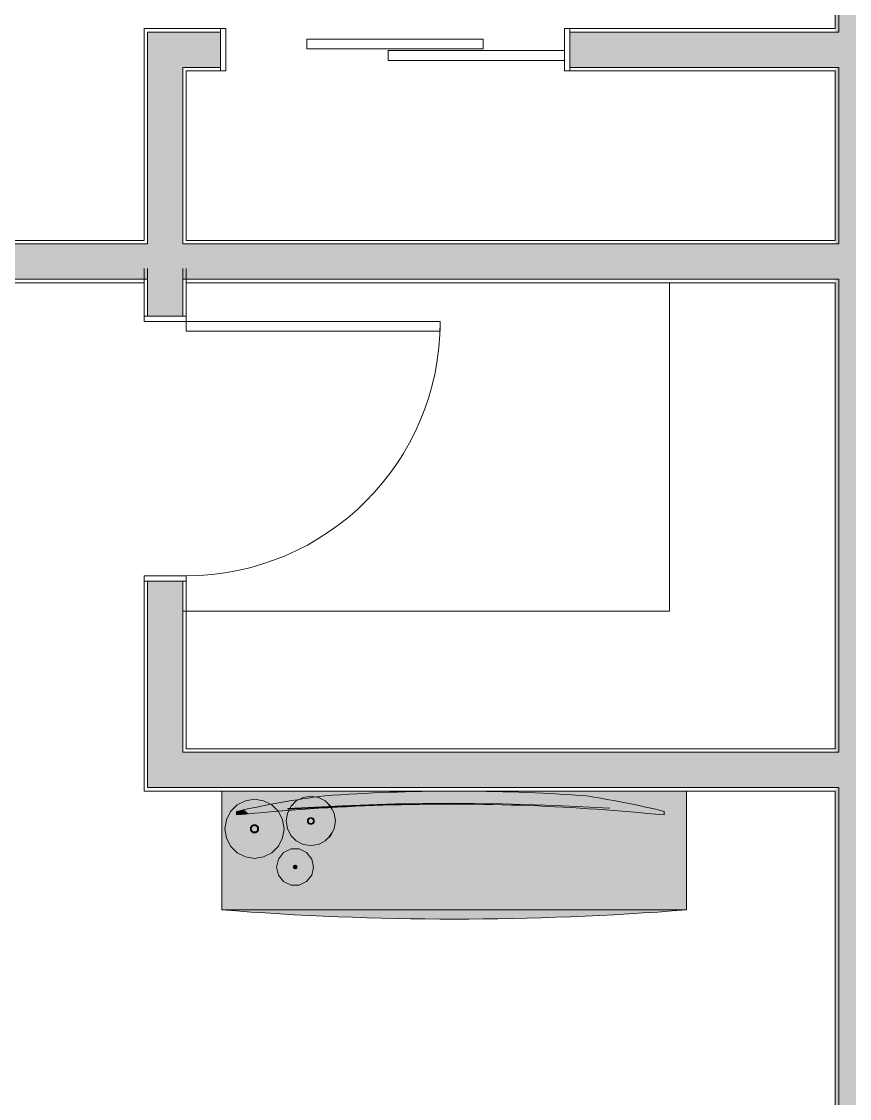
# Model space of a CAD drawing. Header units: inches. Extents: x 99 to 12024, y -5408 to 2559.
# Drawn here: x 8327.8 to 8445.1, y -5305.9 to -5153.3 of the extents above; entities that cross this region are included whole.
import ezdxf

# ---------------------------------------------------------------- set-up
doc = ezdxf.new("R2010")
doc.units = ezdxf.units.IN
doc.header["$LTSCALE"] = 96
doc.header["$MEASUREMENT"] = 0
for name, color, linetype, lineweight, true_color in [('CAD_  Default', 7, 'Continuous', 18, 0x000000), ('Furniture_ Interior', 7, 'Continuous', 25, 0x8080c0), ('Hatch', 7, 'Continuous', 0, 0x919191)]:
    doc.layers.add(name, color=color, linetype=linetype, lineweight=lineweight, true_color=true_color)
doc.layers.add('Doors', color=5, linetype='Continuous', lineweight=5)
doc.layers.add('Walls_  Normal', color=6, linetype='Continuous', lineweight=13)

# ---------------------------------------------------------------- blocks, each defined once
blk = doc.blocks.new('Tables_Side Tables_Storage Table (short)')
at = {"layer": 'Furniture_ Interior', "color": 163, "lineweight": 0, "true_color": 0x8080c0, "transparency": 33554687}
blk.add_line((-20, 1.311), (20, 1.311), dxfattribs=at)
blk.add_lwpolyline([(20, 18.127), (20, 1.311, -0.065543), (-20, 1.311), (-20, 18.127)], format="xyb", close=True, dxfattribs=at)
at = {"layer": 'Furniture_ Interior', "color": 7, "lineweight": 0, "true_color": 0xffffff, "transparency": 33554687}
for points in [[(-20, 18.127), (20, 18.127), (-20, 18.127), (-0.316, 0)], [(-20, 18.127), (-0.316, 0), (-20, 18.127), (-2.337, 0.018)], [(-2.337, 0.018), (-4.359, 0.062), (-2.337, 0.018), (-20, 18.127)], [(-20, 18.127), (-4.359, 0.062), (-20, 18.127), (-6.379, 0.133)], [(-6.379, 0.133), (-8.398, 0.23), (-6.379, 0.133), (-20, 18.127)], [(-20, 18.127), (-8.398, 0.23), (-20, 18.127), (-10.416, 0.354)], [(-10.416, 0.354), (-12.432, 0.505), (-10.416, 0.354), (-20, 18.127)], [(-20, 18.127), (-12.432, 0.505), (-20, 18.127), (-14.446, 0.683)], [(-14.446, 0.683), (-16.458, 0.886), (-14.446, 0.683), (-20, 18.127)], [(-20, 18.127), (-16.458, 0.886), (-20, 18.127), (-20, 1.311)], [(20, 18.127), (1.706, 0.009), (20, 18.127), (-0.316, 0)], [(3.727, 0.045), (1.706, 0.009), (3.727, 0.045), (20, 18.127)], [(20, 18.127), (5.748, 0.108), (20, 18.127), (3.727, 0.045)], [(7.768, 0.197), (5.748, 0.108), (7.768, 0.197), (20, 18.127)], [(20, 18.127), (9.786, 0.313), (20, 18.127), (7.768, 0.197)], [(11.803, 0.455), (9.786, 0.313), (11.803, 0.455), (20, 18.127)], [(20, 18.127), (13.817, 0.624), (20, 18.127), (11.803, 0.455)], [(15.829, 0.82), (13.817, 0.624), (15.829, 0.82), (20, 18.127)], [(20, 18.127), (17.839, 1.042), (20, 18.127), (15.829, 0.82)], [(20, 1.311), (17.839, 1.042), (20, 1.311), (20, 18.127)]]:
    blk.add_solid(points, dxfattribs=at)
blk = doc.blocks.new('Interior Accessories_Vases & Pots_Orb Vase')
at = {"layer": 'Furniture_ Interior', "color": 163, "lineweight": 0, "true_color": 0x8080c0, "transparency": 33554687}
for points in [[(-3.98, 2.89), (-4.19, 4.19), (-3.98, 5.48), (-3.39, 6.65), (-2.46, 7.58), (-1.29, 8.17), (0, 8.38), (1.29, 8.17), (2.46, 7.58), (3.39, 6.65), (3.98, 5.48), (4.19, 4.19), (3.98, 2.89), (3.39, 1.73), (2.46, 0.8), (1.29, 0.2), (0, 0), (-1.29, 0.2), (-2.46, 0.8), (-3.39, 1.73)], [(-0.55, 4.01), (-0.58, 4.19), (-0.55, 4.37), (-0.47, 4.53), (-0.34, 4.66), (-0.18, 4.74), (0, 4.77), (0.18, 4.74), (0.34, 4.66), (0.47, 4.53), (0.55, 4.37), (0.58, 4.19), (0.55, 4.01), (0.47, 3.84), (0.34, 3.72), (0.18, 3.63), (0, 3.6), (-0.18, 3.63), (-0.34, 3.72), (-0.47, 3.84)], [(-0.45, 4.04), (-0.48, 4.19), (-0.45, 4.33), (-0.39, 4.47), (-0.28, 4.57), (-0.15, 4.64), (0, 4.66), (0.15, 4.64), (0.28, 4.57), (0.39, 4.47), (0.45, 4.33), (0.48, 4.19), (0.45, 4.04), (0.39, 3.91), (0.28, 3.8), (0.15, 3.73), (0, 3.71), (-0.15, 3.73), (-0.28, 3.8), (-0.39, 3.91)], [(-0.36, 3.92), (-0.43, 4.05), (-0.45, 4.19), (-0.43, 4.33), (-0.36, 4.45), (-0.26, 4.55), (-0.14, 4.61), (0, 4.64), (0.14, 4.61), (0.26, 4.55), (0.36, 4.45), (0.43, 4.33), (0.45, 4.19), (0.43, 4.05), (0.36, 3.92), (0.26, 3.82), (0.14, 3.76), (0, 3.74), (-0.14, 3.76), (-0.26, 3.82)]]:
    blk.add_lwpolyline(points, close=True, dxfattribs=at)
at = {"layer": 'Furniture_ Interior', "color": 7, "lineweight": 0, "true_color": 0xffffff, "transparency": 33554687}
for points in [[(-1.29, 8.17), (0, 8.38), (-1.29, 8.17), (-2.46, 7.58)], [(0, 8.38), (2.46, 7.58), (0, 8.38), (-2.46, 0.8)], [(0, 8.38), (-2.46, 0.8), (0, 8.38), (-2.46, 7.58)], [(1.29, 8.17), (2.46, 7.58), (1.29, 8.17), (0, 8.38)], [(-3.39, 1.73), (-3.98, 5.48), (-3.39, 1.73), (-3.39, 6.65)], [(-3.39, 6.65), (-2.46, 7.58), (-3.39, 6.65), (-2.46, 0.8)], [(-3.39, 1.73), (-3.39, 6.65), (-3.39, 1.73), (-2.46, 0.8)], [(2.46, 7.58), (4.19, 4.19), (2.46, 7.58), (-2.46, 0.8)], [(3.39, 6.65), (3.98, 5.48), (3.39, 6.65), (2.46, 7.58)], [(2.46, 7.58), (3.98, 5.48), (2.46, 7.58), (4.19, 4.19)], [(-4.19, 4.19), (-3.98, 5.48), (-4.19, 4.19), (-3.39, 1.73)], [(-3.39, 1.73), (-3.98, 2.89), (-3.39, 1.73), (-4.19, 4.19)], [(4.19, 4.19), (1.29, 0.2), (4.19, 4.19), (-2.46, 0.8)], [(3.98, 2.89), (1.29, 0.2), (3.98, 2.89), (4.19, 4.19)], [(2.46, 0.8), (1.29, 0.2), (2.46, 0.8), (3.98, 2.89)], [(3.39, 1.73), (2.46, 0.8), (3.39, 1.73), (3.98, 2.89)], [(-1.29, 0.2), (-2.46, 0.8), (-1.29, 0.2), (1.29, 0.2)], [(0, 0), (-1.29, 0.2), (0, 0), (1.29, 0.2)]]:
    blk.add_solid(points, dxfattribs=at)
blk = doc.blocks.new('Interior Accessories_Vases & Pots_Funnel Vase')
at = {"layer": 'Furniture_ Interior', "color": 163, "lineweight": 0, "true_color": 0x8080c0, "transparency": 33554687}
for points in [[(-2.37, 1.42), (-2.62, 2.56), (-2.37, 3.7), (-1.64, 4.62), (-0.58, 5.12), (0.58, 5.12), (1.64, 4.62), (2.37, 3.7), (2.62, 2.56), (2.37, 1.42), (1.64, 0.51), (0.58, 0), (-0.58, 0), (-1.64, 0.51)], [(-0.23, 2.45), (-0.25, 2.56), (-0.23, 2.67), (-0.16, 2.76), (-0.06, 2.81), (0.06, 2.81), (0.16, 2.76), (0.23, 2.67), (0.25, 2.56), (0.23, 2.45), (0.16, 2.37), (0.06, 2.32), (-0.06, 2.32), (-0.16, 2.37)]]:
    blk.add_lwpolyline(points, close=True, dxfattribs=at)
at = {"layer": 'Furniture_ Interior', "color": 7, "lineweight": 0, "true_color": 0xffffff, "transparency": 33554687}
for points in [[(-1.64, 4.62), (1.64, 4.62), (-1.64, 4.62), (-2.37, 3.7)], [(-2.37, 3.7), (1.64, 4.62), (-2.37, 3.7), (2.37, 3.7)], [(-1.64, 4.62), (-0.58, 5.12), (-1.64, 4.62), (0.58, 5.12)], [(0.58, 5.12), (1.64, 4.62), (0.58, 5.12), (-1.64, 4.62)], [(-2.37, 3.7), (2.62, 2.56), (-2.37, 3.7), (-2.62, 2.56)], [(2.37, 3.7), (2.62, 2.56), (2.37, 3.7), (-2.37, 3.7)], [(-2.62, 2.56), (2.62, 2.56), (-2.62, 2.56), (-2.37, 1.42)], [(-2.37, 1.42), (2.62, 2.56), (-2.37, 1.42), (2.37, 1.42)], [(-0.23, 2.67), (0.25, 2.56), (-0.23, 2.67), (-0.25, 2.56)], [(-0.25, 2.56), (0.25, 2.56), (-0.25, 2.56), (-0.23, 2.45)], [(-0.16, 2.76), (0.16, 2.76), (-0.16, 2.76), (-0.23, 2.67)], [(-0.23, 2.67), (0.16, 2.76), (-0.23, 2.67), (0.23, 2.67)], [(0.23, 2.67), (0.25, 2.56), (0.23, 2.67), (-0.23, 2.67)], [(-0.23, 2.45), (0.25, 2.56), (-0.23, 2.45), (0.23, 2.45)], [(0.23, 2.45), (0.16, 2.37), (0.23, 2.45), (-0.23, 2.45)], [(-0.23, 2.45), (0.16, 2.37), (-0.23, 2.45), (-0.16, 2.37)], [(-0.06, 2.81), (0.16, 2.76), (-0.06, 2.81), (-0.16, 2.76)], [(0.16, 2.37), (-0.06, 2.32), (0.16, 2.37), (-0.16, 2.37)], [(0.06, 2.81), (0.16, 2.76), (0.06, 2.81), (-0.06, 2.81)], [(0.06, 2.32), (-0.06, 2.32), (0.06, 2.32), (0.16, 2.37)], [(-1.64, 0.51), (-2.37, 1.42), (-1.64, 0.51), (2.37, 1.42)], [(2.37, 1.42), (1.64, 0.51), (2.37, 1.42), (-1.64, 0.51)], [(-1.64, 0.51), (1.64, 0.51), (-1.64, 0.51), (0.58, 0)], [(-1.64, 0.51), (0.58, 0), (-1.64, 0.51), (-0.58, 0)]]:
    blk.add_solid(points, dxfattribs=at)
blk = doc.blocks.new('Home Entertainment_Televisions_Plasma HDTV (wall mounted)')
at = {"layer": 'Furniture_ Interior', "color": 163, "lineweight": 0, "true_color": 0x8080c0, "transparency": 33554687}
blk.add_lwpolyline([(-35.6, 0.51, -0.019565), (-20.92, 2.72, -0.029697), (22.21, 2.75, -0.019894), (35.6, 0.51), (35.6, 0, 0.013535), (13.2, 1.32, 0.029462), (-35.6, 0)], format="xyb", close=True, dxfattribs=at)
at = {"layer": 'Furniture_ Interior', "lineweight": 0, "transparency": 33554687}
for points in [[(-27.09, 0.82), (-27.09, 0.91), (-18.1, 1.3), (-9.16, 1.57), (-0.26, 1.68), (8.63, 1.59), (17.58, 1.33), (26.57, 0.95)], [(-0.26, 1.59), (-9.16, 1.48), (-18.1, 1.2), (-27.04, 0.82)]]:
    blk.add_lwpolyline(points, dxfattribs=at)
at = {"layer": 'Furniture_ Interior', "color": 7, "lineweight": 0, "true_color": 0xffffff, "transparency": 33554687}
for points in [[(-15.3, 3.02), (-11.39, 3.17), (-15.3, 3.02), (-14.05, 1.29)], [(-11.39, 3.17), (-10.13, 1.41), (-11.39, 3.17), (-14.05, 1.29)], [(-7.47, 3.28), (-10.13, 1.41), (-7.47, 3.28), (-11.39, 3.17)], [(-6.22, 1.48), (-10.13, 1.41), (-6.22, 1.48), (-7.47, 3.28)], [(-3.56, 3.35), (-6.22, 1.48), (-3.56, 3.35), (-7.47, 3.28)], [(-2.31, 1.52), (-6.22, 1.48), (-2.31, 1.52), (-3.56, 3.35)], [(-3.56, 3.35), (0.35, 3.38), (-3.56, 3.35), (-2.31, 1.52)], [(0.35, 3.38), (1.61, 1.53), (0.35, 3.38), (-2.31, 1.52)], [(0.35, 3.38), (4.27, 3.36), (0.35, 3.38), (1.61, 1.53)], [(4.27, 3.36), (5.52, 1.49), (4.27, 3.36), (1.61, 1.53)], [(8.18, 3.3), (5.52, 1.49), (8.18, 3.3), (4.27, 3.36)], [(13.2, 1.32), (5.52, 1.49), (13.2, 1.32), (8.18, 3.3)], [(12.09, 3.2), (13.2, 1.32), (12.09, 3.2), (8.18, 3.3)], [(22.21, 2.75), (17.25, 1.17), (22.21, 2.75), (12.09, 3.2)], [(17.25, 1.17), (13.2, 1.32), (17.25, 1.17), (12.09, 3.2)], [(-26.66, 2), (-29.68, 0.47), (-26.66, 2), (-30.52, 1.41)], [(-25.77, 0.73), (-29.68, 0.47), (-25.77, 0.73), (-26.66, 2)], [(-26.66, 2), (-20.92, 2.72), (-26.66, 2), (-21.87, 0.95)], [(-26.66, 2), (-21.87, 0.95), (-26.66, 2), (-25.77, 0.73)], [(-19.2, 2.82), (-17.96, 1.14), (-19.2, 2.82), (-21.87, 0.95)], [(-20.92, 2.72), (-19.2, 2.82), (-20.92, 2.72), (-21.87, 0.95)], [(-15.3, 3.02), (-17.96, 1.14), (-15.3, 3.02), (-19.2, 2.82)], [(-14.05, 1.29), (-17.96, 1.14), (-14.05, 1.29), (-15.3, 3.02)], [(21.16, 0.99), (17.25, 1.17), (21.16, 0.99), (22.21, 2.75)], [(22.21, 2.75), (25.07, 0.77), (22.21, 2.75), (21.16, 0.99)], [(26.15, 2.2), (25.07, 0.77), (26.15, 2.2), (22.21, 2.75)], [(30.01, 1.58), (25.07, 0.77), (30.01, 1.58), (26.15, 2.2)], [(35.6, 0), (25.07, 0.77), (35.6, 0), (30.01, 1.58)], [(35.6, 0.51), (35.6, 0), (35.6, 0.51), (30.01, 1.58)], [(-33.58, 0.17), (-35.6, 0), (-33.58, 0.17), (-34.38, 0.74)], [(-34.38, 0.74), (-35.6, 0), (-34.38, 0.74), (-35.6, 0.51)], [(-30.52, 1.41), (-33.58, 0.17), (-30.52, 1.41), (-34.38, 0.74)], [(-29.68, 0.47), (-33.58, 0.17), (-29.68, 0.47), (-30.52, 1.41)]]:
    blk.add_solid(points, dxfattribs=at)

msp = doc.modelspace()

# ---------------------------------------------------------------- linework, layer by layer
at = {"layer": 'CAD_  Default', "transparency": 33554687}
msp.add_lwpolyline([(8350.57, -5236.82), (8419.62, -5236.82), (8419.62, -5190.32)], dxfattribs=at)
at = {"layer": 'Doors', "transparency": 33554687}
for p, q in [((8356.72, -5154.32), (8355.97, -5154.32)), ((8355.97, -5154.32), (8355.97, -5160.32)), ((8356.72, -5154.32), (8356.72, -5160.32)), ((8405.47, -5154.32), (8404.72, -5154.32)), ((8404.72, -5154.32), (8404.72, -5160.32)), ((8405.47, -5154.32), (8405.47, -5160.32)), ((8393.22, -5155.82), (8368.22, -5155.82)), ((8368.22, -5155.82), (8368.22, -5157.19)), ((8393.22, -5157.19), (8393.22, -5155.82)), ((8393.22, -5157.19), (8368.22, -5157.19)), ((8404.72, -5157.44), (8379.72, -5157.44)), ((8379.72, -5157.44), (8379.72, -5158.82)), ((8404.72, -5158.82), (8404.72, -5157.44)), ((8404.72, -5158.82), (8379.72, -5158.82)), ((8356.72, -5160.32), (8355.97, -5160.32)), ((8405.47, -5160.32), (8404.72, -5160.32)), ((8345.12, -5195.82), (8345.12, -5195.07)), ((8351.12, -5195.07), (8345.12, -5195.07)), ((8351.12, -5195.82), (8345.12, -5195.82)), ((8351.12, -5195.82), (8351.12, -5195.07)), ((8351.12, -5195.82), (8387.12, -5195.82)), ((8351.12, -5197.19), (8351.12, -5195.82)), ((8387.12, -5195.82), (8387.12, -5197.19)), ((8351.12, -5197.19), (8387.12, -5197.19)), ((8345.12, -5232.57), (8345.12, -5231.82)), ((8351.12, -5231.82), (8345.12, -5231.82)), ((8351.12, -5232.57), (8351.12, -5231.82)), ((8351.12, -5232.57), (8345.12, -5232.57))]:
    msp.add_line(p, q, dxfattribs=at)
msp.add_arc((8351.12, -5195.82), 36, 270, 0, dxfattribs=at)
at = {"layer": 'Hatch', "color": 1, "transparency": 33554687}
for p, q in [((8345.12, -5188.32), (8345.12, -5190.32)), ((8345.62, -5188.32), (8345.62, -5189.82)), ((8350.62, -5188.32), (8350.62, -5189.82)), ((8351.12, -5188.32), (8351.12, -5190.32)), ((8345.12, -5261.82), (8345.12, -5262.32))]:
    msp.add_line(p, q, dxfattribs=at)
at = {"layer": 'Walls_  Normal', "transparency": 33554687}
for p, q in [((8443.12, -5032.32), (8443.12, -5154.32)), ((8443.62, -5031.82), (8443.62, -5154.82)), ((8345.12, -5184.32), (8345.12, -5154.32)), ((8345.12, -5154.32), (8355.97, -5154.32)), ((8355.97, -5154.32), (8355.97, -5160.32)), ((8405.47, -5154.32), (8443.12, -5154.32)), ((8405.47, -5154.32), (8405.47, -5160.32)), ((8345.62, -5184.82), (8345.62, -5154.82)), ((8350.62, -5154.82), (8345.62, -5154.82)), ((8350.62, -5154.82), (8355.97, -5154.82)), ((8355.97, -5154.82), (8355.97, -5159.82)), ((8405.47, -5154.82), (8443.62, -5154.82)), ((8405.47, -5154.82), (8405.47, -5159.82)), ((8350.62, -5184.82), (8350.62, -5159.82)), ((8350.62, -5159.82), (8355.97, -5159.82)), ((8351.12, -5184.32), (8351.12, -5160.32)), ((8351.12, -5160.32), (8355.97, -5160.32)), ((8405.47, -5159.82), (8443.62, -5159.82)), ((8405.47, -5160.32), (8443.12, -5160.32)), ((8443.12, -5160.32), (8443.12, -5184.32)), ((8443.62, -5159.82), (8443.62, -5184.82)), ((8345.62, -5184.82), (8298.62, -5184.82)), ((8345.12, -5184.32), (8299.12, -5184.32)), ((8443.62, -5184.82), (8350.62, -5184.82)), ((8443.12, -5184.32), (8351.12, -5184.32)), ((8345.12, -5188.32), (8345.12, -5195.07)), ((8345.62, -5188.32), (8345.62, -5195.07)), ((8350.62, -5188.32), (8350.62, -5195.07)), ((8351.12, -5188.32), (8351.12, -5195.07)), ((8345.62, -5189.82), (8298.62, -5189.82)), ((8345.12, -5190.32), (8299.12, -5190.32)), ((8443.62, -5189.82), (8350.62, -5189.82)), ((8443.12, -5190.32), (8351.12, -5190.32)), ((8443.12, -5190.32), (8443.12, -5256.32)), ((8443.62, -5189.82), (8443.62, -5256.82)), ((8351.12, -5195.07), (8345.12, -5195.07)), ((8350.62, -5195.07), (8345.62, -5195.07)), ((8351.12, -5232.57), (8345.12, -5232.57)), ((8345.12, -5232.57), (8345.12, -5262.32)), ((8350.62, -5232.57), (8345.62, -5232.57)), ((8345.62, -5232.57), (8345.62, -5261.82)), ((8350.62, -5232.57), (8350.62, -5256.82)), ((8351.12, -5232.57), (8351.12, -5256.32)), ((8350.62, -5256.82), (8443.62, -5256.82)), ((8351.12, -5256.32), (8443.12, -5256.32)), ((8345.12, -5262.32), (8351.12, -5262.32)), ((8345.62, -5261.82), (8350.62, -5261.82)), ((8350.62, -5261.82), (8443.62, -5261.82)), ((8351.12, -5262.32), (8443.12, -5262.32)), ((8443.12, -5262.32), (8443.12, -5400.32)), ((8443.62, -5261.82), (8443.62, -5400.82))]:
    msp.add_line(p, q, dxfattribs=at)
at = {"layer": 'Walls_  Normal', "color": 1, "transparency": 33554687}
for points in [[(8443.62, -5031.82), (8443.62, -5154.82), (8443.12, -5031.82), (8443.12, -5154.82)], [(8443.62, -5159.82), (8443.62, -5184.82), (8443.12, -5159.82), (8443.12, -5184.82)], [(8443.62, -5189.82), (8443.62, -5256.82), (8443.12, -5189.82), (8443.12, -5256.82)], [(8443.62, -5261.82), (8443.62, -5400.82), (8443.12, -5261.82), (8443.12, -5400.82)]]:
    msp.add_solid(points, dxfattribs=at)
at = {"layer": 'Walls_  Normal', "color": 252, "true_color": 0x949494, "transparency": 33554687}
for points in [[(8447.12, -5031.82), (8447.12, -5400.82), (8443.62, -5031.82), (8443.62, -5400.82)], [(8345.62, -5188.32), (8345.62, -5154.82), (8350.62, -5188.32), (8350.62, -5154.82)], [(8350.62, -5154.82), (8355.97, -5154.82), (8350.62, -5159.82), (8355.97, -5159.82)], [(8405.47, -5154.82), (8443.62, -5154.82), (8405.47, -5159.82), (8443.62, -5159.82)], [(8345.62, -5189.82), (8298.62, -5189.82), (8345.62, -5184.82), (8298.62, -5184.82)], [(8443.62, -5189.82), (8350.62, -5189.82), (8443.62, -5184.82), (8350.62, -5184.82)], [(8350.62, -5188.32), (8350.62, -5195.07), (8345.62, -5188.32), (8345.62, -5195.07)], [(8350.62, -5232.57), (8350.62, -5261.82), (8345.62, -5232.57), (8345.62, -5261.82)], [(8350.62, -5256.82), (8443.62, -5256.82), (8350.62, -5261.82), (8443.62, -5261.82)]]:
    msp.add_solid(points, dxfattribs=at)

# ---------------------------------------------------------------- block references
at = {"layer": 'Furniture_ Interior', "transparency": 33554687}
for name, p, xscale in [('Tables_Side Tables_Storage Table (short)', (8389.1, -5280.46), 1.647425889968872), ('Home Entertainment_Televisions_Plasma HDTV (wall mounted)', (8388.55, -5265.71), 0.8510638475418091)]:
    msp.add_blockref(name, p, dxfattribs=dict(at, xscale=xscale))
for name, p in [('Interior Accessories_Vases & Pots_Orb Vase', (8360.78, -5271.86)), ('Interior Accessories_Vases & Pots_Funnel Vase', (8366.54, -5275.65))]:
    msp.add_blockref(name, p, dxfattribs=at)
at = {"layer": 'Furniture_ Interior', "transparency": 33554687, "xscale": 0.8358209133148193, "yscale": 0.8337308168411255}
msp.add_blockref('Interior Accessories_Vases & Pots_Orb Vase', (8368.77, -5270.05), dxfattribs=at)

doc.saveas('drawing.dxf')
